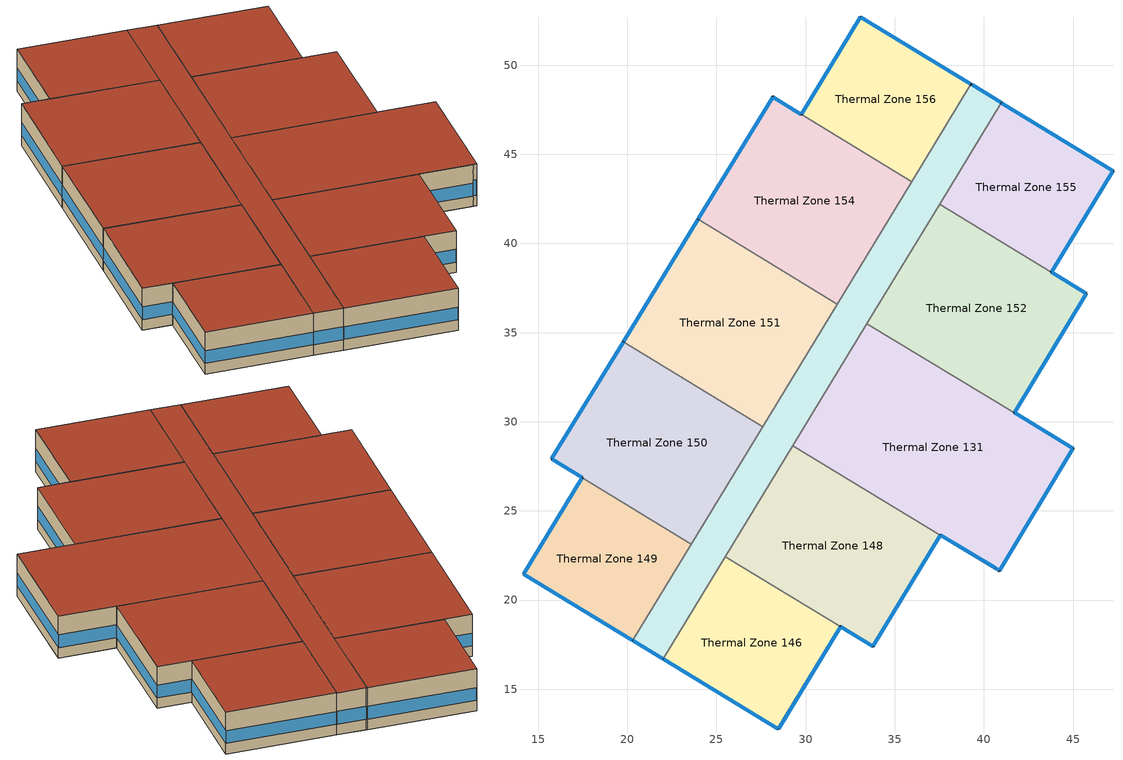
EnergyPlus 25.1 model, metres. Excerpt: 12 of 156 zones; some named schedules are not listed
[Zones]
Thermal Zone 131
 floor to Thermal Zone 140 (Typical Interior Floor): 33.44,35.5 45,28.52 40.86,21.66 29.28,28.65 z36.6
 wall outside (Surface 1160 c tbd): 45,28.52 41.7,30.51 z36.6:39.65
 wall outside (Surface 1161 c tbd): 40.86,21.66 45,28.52 z36.6:39.65
 wall outside (Surface 1162 c tbd): 40.64,21.79 40.86,21.66 z36.6:39.65
 wall outside (Surface 1163 c tbd): 37.56,23.65 40.64,21.79 z36.6:39.65
 wall to Thermal Zone 148 (Typical Interior Wall): 29.28,28.65 37.56,23.65 z36.6:39.65
 wall to Thermal Zone 147 (Typical Interior Wall): 33.44,35.5 29.28,28.65 z36.6:39.65
 wall to Thermal Zone 152 (Typical Interior Wall): 41.7,30.51 33.44,35.5 z36.6:39.65
 window (Customized Fenestration: u=3.36): 44.98,28.53 41.72,30.5 / 37.58,23.64 40.62,21.8 z37.36:38.29; 40.88,21.68 44.99,28.49 z37.36:38.28; 40.67,21.78 40.84,21.67 z37.36:38.5
 roof outside (Surface 1164 c tbd): 40.86,21.66 45,28.52 33.44,35.5 29.28,28.65 z39.65
Thermal Zone 146
 floor to Thermal Zone 137 (Typical Interior Floor): 25.49,22.42 31.96,18.51 31.95,18.49 28.47,12.77 22.01,16.7 z36.6
 wall outside (Surface 1118 c tbd): 31.95,18.49 31.96,18.51 z36.6:39.65
 wall outside (Surface 1119 c tbd): 28.47,12.77 31.95,18.49 z36.6:39.65
 wall outside (Surface 1120 c tbd): 22.01,16.7 28.47,12.77 z36.6:39.65
 wall to Thermal Zone 147 (Typical Interior Wall): 25.49,22.42 22.01,16.7 z36.6:39.65
 wall to Thermal Zone 148 (Typical Interior Wall): 31.96,18.51 25.49,22.42 z36.6:39.65
 window (Customized Fenestration: u=3.36): 28.48,12.79 31.94,18.47 / 22.03,16.69 28.45,12.78 z37.36:38.28
 roof outside (Surface 1123 c tbd): 28.47,12.77 31.95,18.49 31.96,18.51 25.49,22.42 22.01,16.7 z39.65
Thermal Zone 147
 floor to Thermal Zone 138 (Typical Interior Floor): 39.27,48.94 40.98,47.9 33.52,35.63 33.52,35.64 33.44,35.5 22.01,16.7 20.3,17.74 z36.6
 wall outside (Surface 1129 c tbd): 39.31,48.91 39.27,48.94 z36.6:39.65
 wall outside (Surface 1130 c tbd): 40.98,47.9 39.31,48.91 z36.6:39.65
 wall outside (AQ_MURB_2024_MURB  Wall 1950 1980 6A (R 0.8x Solar 0.8x Therm 0.8x)): 40.97,47.89 40.98,47.9 z36.6:39.65
 wall outside (Surface 1139 c tbd): 20.3,17.74 22.01,16.7 z36.6:39.65
 wall to Thermal Zone 150 (Typical Interior Wall): 27.58,29.72 23.58,23.14 z36.6:39.65
 wall to Thermal Zone 151 (Typical Interior Wall): 31.76,36.59 27.58,29.72 z36.6:39.65
 wall to Thermal Zone 154 (Typical Interior Wall): 35.94,43.46 31.76,36.59 z36.6:39.65
 wall to Thermal Zone 156 (Typical Interior Wall): 39.27,48.94 35.94,43.46 z36.6:39.65
 wall to Thermal Zone 155 (Typical Interior Wall): 37.51,42.2 40.97,47.89 z36.6:39.65
 wall to Thermal Zone 152 (Typical Interior Wall): 33.52,35.63 37.51,42.2 z36.6:39.65
 wall to Thermal Zone 153 (Typical Interior Wall): 33.44,35.5 33.52,35.64 33.52,35.63 z36.6:39.65
 wall to Thermal Zone 148 (Typical Interior Wall): 25.49,22.42 29.28,28.65 z36.6:39.65
 wall to Thermal Zone 149 (Typical Interior Wall): 23.58,23.14 20.3,17.74 z36.6:39.65
 window (Customized Fenestration: u=3.36): 40.95,47.91 39.33,48.9 / 20.32,17.73 21.99,16.71 z37.36:38.3
 roof outside (Surface 1141 c tbd): 22.01,16.7 33.44,35.5 33.52,35.64 33.52,35.63 40.98,47.9 39.27,48.94 20.3,17.74 z39.65
Thermal Zone 148
 floor to Thermal Zone 139 (Typical Interior Floor): 29.28,28.65 37.56,23.65 33.79,17.41 25.49,22.42 z36.6
 wall outside (Surface 1146 c tbd): 33.79,17.41 37.56,23.65 z36.6:39.65
 wall outside (Surface 1147 c tbd): 31.96,18.51 33.79,17.41 z36.6:39.65
 window (Customized Fenestration: u=3.36): 33.81,17.43 37.55,23.63 z37.36:38.28; 31.98,18.5 33.77,17.42 z37.36:38.3
 roof outside (Surface 1148 c tbd): 33.79,17.41 37.56,23.65 29.28,28.65 25.49,22.42 z39.65
Thermal Zone 149
 floor to Thermal Zone 18 (Typical Interior Floor): 17.47,26.88 23.58,23.14 20.3,17.74 14.18,21.46 17.46,26.86 z36.6
 wall outside (Surface 1150 c tbd): 17.47,26.88 17.46,26.86 z36.6:39.65
 wall outside (Surface 1153 c tbd): 14.18,21.46 20.3,17.74 z36.6:39.65
 wall outside (Surface 1154 c tbd): 17.46,26.86 14.18,21.46 z36.6:39.65
 wall to Thermal Zone 150 (Typical Interior Wall): 23.58,23.14 17.47,26.88 z36.6:39.65
 window (Customized Fenestration: u=3.36): 14.2,21.45 20.28,17.75 / 17.44,26.84 14.19,21.48 z37.36:38.28
 roof outside (Surface 1155 c tbd): 20.3,17.74 23.58,23.14 17.47,26.88 17.46,26.86 14.18,21.46 z39.65
Thermal Zone 150
 floor to Thermal Zone 97 (Typical Interior Floor): 19.77,34.49 27.58,29.72 23.58,23.14 15.75,27.92 z36.6
 wall outside (Surface 1166 c tbd): 15.75,27.92 17.47,26.88 z36.6:39.65
 wall outside (Surface 1167 c tbd): 19.77,34.49 15.75,27.92 z36.6:39.65
 wall to Thermal Zone 151 (Typical Interior Wall): 27.58,29.72 19.77,34.49 z36.6:39.65
 window (Customized Fenestration: u=3.36): 15.78,27.91 17.45,26.89 z37.36:38.3; 19.76,34.47 15.77,27.94 z37.36:38.28
 roof outside (Surface 1171 c tbd): 23.58,23.14 27.58,29.72 19.77,34.49 15.75,27.92 z39.65
Thermal Zone 151
 floor to Thermal Zone 141 (Typical Interior Floor): 23.97,41.36 31.76,36.59 27.58,29.72 19.77,34.49 z36.6
 wall outside (Surface 1174 c tbd): 23.97,41.36 19.77,34.49 z36.6:39.65
 wall to Thermal Zone 154 (Typical Interior Wall): 31.76,36.59 23.97,41.36 z36.6:39.65
 window (Customized Fenestration: u=3.36): 23.96,41.33 19.79,34.52 z37.36:38.28
 roof outside (Surface 1177 c tbd): 27.58,29.72 31.76,36.59 23.97,41.36 19.77,34.49 z39.65
Thermal Zone 152
 floor to Thermal Zone 72 (Typical Interior Floor): 37.51,42.2 43.78,38.39 45.74,37.2 41.7,30.51 33.44,35.5 z36.6
 wall outside (Surface 1179 c tbd): 45.74,37.2 43.78,38.39 z36.6:39.65
 wall outside (Surface 1180 c tbd): 41.7,30.51 45.74,37.2 z36.6:39.65
 wall to Thermal Zone 153 (Typical Interior Wall): 33.52,35.63 33.44,35.5 z36.6:39.65
 wall to Thermal Zone 155 (Typical Interior Wall): 43.78,38.39 37.51,42.2 z36.6:39.65
 window (Customized Fenestration: u=3.36): 45.72,37.21 43.8,38.37 z37.36:38.3; 41.72,30.53 45.73,37.18 z37.36:38.28
 roof outside (Surface 1185 c tbd): 41.7,30.51 45.74,37.2 43.78,38.39 37.51,42.2 33.44,35.5 z39.65
Thermal Zone 153
 floor to Thermal Zone 142 (Typical Interior Floor): 33.52,35.64 33.52,35.63 33.44,35.5 z36.6
 roof outside (AQ_MURB_2024_MURB  roof 1950 1980 6A (R 0.8x Solar 0.8x Therm 0.8x)): 33.44,35.5 33.52,35.63 33.52,35.64 z39.65
Thermal Zone 154
 floor to Thermal Zone 143 (Typical Interior Floor): 28.17,48.22 35.94,43.46 31.76,36.59 23.97,41.36 z36.6
 wall outside (Surface 1195 c tbd): 28.17,48.22 23.97,41.36 z36.6:39.65
 wall outside (Surface 1196 c tbd): 29.76,47.25 28.17,48.22 z36.6:39.65
 wall to Thermal Zone 156 (Typical Interior Wall): 35.94,43.46 29.76,47.25 z36.6:39.65
 window (Customized Fenestration: u=3.36): 28.15,48.2 23.98,41.38 z37.36:38.28; 29.73,47.26 28.19,48.2 z37.36:38.3
 roof outside (Surface 1197 c tbd): 31.76,36.59 35.94,43.46 28.17,48.22 23.97,41.36 z39.65
Thermal Zone 155
 floor to Thermal Zone 144 (Typical Interior Floor): 40.97,47.89 47.24,44.07 43.78,38.39 37.51,42.2 z36.6
 wall outside (Surface 1201 c tbd): 47.24,44.07 40.97,47.89 z36.6:39.65
 wall outside (Surface 1202 c tbd): 43.78,38.39 47.24,44.07 z36.6:39.65
 window (Customized Fenestration: u=3.36): 47.22,44.09 40.99,47.87 / 43.79,38.41 47.23,44.05 z37.36:38.28
 roof outside (Surface 1203 c tbd): 43.78,38.39 47.24,44.07 40.97,47.89 37.51,42.2 z39.65
Thermal Zone 156
 floor to Thermal Zone 145 (Typical Interior Floor): 33.08,52.7 39.27,48.94 35.94,43.46 29.76,47.25 z36.6
 wall outside (Surface 1205 c tbd): 39.27,48.94 33.08,52.7 z36.6:39.65
 wall outside (Surface 1208 c tbd): 33.08,52.7 29.76,47.25 z36.6:39.65
 window (Customized Fenestration: u=3.36): 39.24,48.95 33.1,52.69 / 33.06,52.68 29.77,47.27 z37.36:38.28
 roof outside (Surface 1209 c tbd): 35.94,43.46 39.27,48.94 33.08,52.7 29.76,47.25 z39.65
[Building]
Building 1
[Site:Location]
Montreal-Trudeau Intl AP: Latitude {deg}=45.4706; Longitude {deg}=-73.7408; Time Zone {hr}=-5; Elevation {m}=36; Keep Site Location Information=No
[SizingPeriod:DesignDay] Month=7; Day of Month=21; Day Type=SummerDesignDay; Daily Dry-Bulb Temperature Range {deltaC}=9.3; Dry-Bulb Temperature Range Modifier Type=DefaultMultipliers; Barometric Pressure {Pa}=100893; Wind Speed {m/s}=4.9; Wind Direction {deg}=220; Rain Indicator=No; Snow Indicator=No; Daylight Saving Time Indicator=No; Solar Model Indicator=ASHRAETau; ASHRAE Clear Sky Optical Depth for Beam Irradiance (taub)=0.465; ASHRAE Clear Sky Optical Depth for Diffuse Irradiance (taud)=1.966; Begin Environment Reset Mode=FullResetAtBeginEnvironment
Name | Maximum Dry-Bulb Temperature {C} | Humidity Condition Type | Wetbulb or DewPoint at Maximum Dry-Bulb {C} | Enthalpy at Maximum Dry-Bulb {J/kg}
Montreal Int'l Ann Clg .4% Condns DB=>MWB | 30 | Wetbulb | 22.1
Montreal Int'l Ann Clg .4% Condns DP=>MDB | 26 | Dewpoint | 21.6
Montreal Int'l Ann Clg .4% Condns Enth=>MDB | 28.1 | Enthalpy |  | 69300
Montreal Int'l Ann Clg .4% Condns WB=>MDB | 28.1 | Wetbulb | 23.2
[Material] Thermal Absorptance=0.9
Name | Roughness | Thickness {m} | Conductivity {W/m-K} | Density {kg/m3} | Specific Heat {J/kg-K} | Solar Absorptance | Visible Absorptance
100mm Normalweight concrete floor | MediumRough | 0.1016 | 2.31045 | 2322 | 832.557 | 0.7 | 0.7
AQNC2024built-up roofing 1 (R 0.8x Solar 0.8x Therm 0.8x) | MediumRough | 0.08 | 0.162 | 896.8 | 1470 | 0.56 | 0.7
AQNC2024expanded polystyrene type I 10 cm (R 0.8x Solar 0.8x Therm 0.8x) | MediumRough | 0.08 | 0.0385 | 12 | 1500 | 0.7 | 0.7
G01 13mm gypsum board | Smooth | 0.0127 | 0.160031 | 800.001 | 1090.73 | 0.7 | 0.5
G05 25mm wood 1 | MediumSmooth | 0.0254 | 0.15 | 608 | 1630 | 0.5 | 0.5
Generic Brick (R 0.8x Solar 0.8x Therm 0.8x) | MediumRough | 0.08 | 0.9 | 1536 | 790 | 0.52 | 0.65
Generic Gypsum Board (R 0.8x Solar 0.8x Therm 0.8x) | MediumSmooth | 0.01016 | 0.16 | 640 | 1090 | 0.5 | 0.5
Generic Wall Air Gap (R 0.8x Solar 0.8x Therm 0.8x) | Smooth | 0.08 | 0.667 | 1.024 | 1000 | 0.7 | 0.7
Surface 1118 m tbd | MediumRough | 0.08 | 0.818057 | 12 | 1500 | 0.7 | 0.7
Surface 1119 m tbd | MediumRough | 0.08 | 0.0949731 | 12 | 1500 | 0.7 | 0.7
Surface 1120 m tbd | MediumRough | 0.08 | 0.0941401 | 12 | 1500 | 0.7 | 0.7
Surface 1123 m tbd | MediumRough | 0.08 | 0.163946 | 896.8 | 1470 | 0.56 | 0.7
Surface 1129 m tbd; Surface 1150 m tbd | MediumRough | 0.08 | 0.0545942 | 12 | 1500 | 0.7 | 0.7
Surface 1130 m tbd | MediumRough | 0.08 | 0.0996748 | 12 | 1500 | 0.7 | 0.7
Surface 1139 m tbd | MediumRough | 0.08 | 0.0993677 | 12 | 1500 | 0.7 | 0.7
Surface 1141 m tbd | MediumRough | 0.08 | 0.162379 | 896.8 | 1470 | 0.56 | 0.7
Surface 1146 m tbd | MediumRough | 0.08 | 0.0979042 | 12 | 1500 | 0.7 | 0.7
Surface 1147 m tbd | MediumRough | 0.08 | 0.122615 | 12 | 1500 | 0.7 | 0.7
Surface 1148 m tbd | MediumRough | 0.08 | 0.162923 | 896.8 | 1470 | 0.56 | 0.7
Surface 1153 m tbd | MediumRough | 0.08 | 0.0944978 | 12 | 1500 | 0.7 | 0.7
Surface 1154 m tbd | MediumRough | 0.08 | 0.0954111 | 12 | 1500 | 0.7 | 0.7
Surface 1155 m tbd | MediumRough | 0.08 | 0.164059 | 896.8 | 1470 | 0.56 | 0.7
Surface 1160 m tbd | MediumRough | 0.08 | 0.107026 | 12 | 1500 | 0.7 | 0.7
Surface 1161 m tbd | MediumRough | 0.08 | 0.0969899 | 12 | 1500 | 0.7 | 0.7
Surface 1162 m tbd | MediumRough | 0.08 | 0.301072 | 12 | 1500 | 0.7 | 0.7
Surface 1163 m tbd | MediumRough | 0.08 | 0.101256 | 12 | 1500 | 0.7 | 0.7
Surface 1164 m tbd | MediumRough | 0.08 | 0.163003 | 896.8 | 1470 | 0.56 | 0.7
Surface 1166 m tbd | MediumRough | 0.08 | 0.112125 | 12 | 1500 | 0.7 | 0.7
Surface 1167 m tbd | MediumRough | 0.08 | 0.0940236 | 12 | 1500 | 0.7 | 0.7
Surface 1171 m tbd | MediumRough | 0.08 | 0.162951 | 896.8 | 1470 | 0.56 | 0.7
Surface 1174 m tbd | MediumRough | 0.08 | 0.0905583 | 12 | 1500 | 0.7 | 0.7
Surface 1177 m tbd | MediumRough | 0.08 | 0.162756 | 896.8 | 1470 | 0.56 | 0.7
Surface 1179 m tbd | MediumRough | 0.08 | 0.120257 | 12 | 1500 | 0.7 | 0.7
Surface 1180 m tbd | MediumRough | 0.08 | 0.0972193 | 12 | 1500 | 0.7 | 0.7
Surface 1185 m tbd | MediumRough | 0.08 | 0.162926 | 896.8 | 1470 | 0.56 | 0.7
Surface 1195 m tbd | MediumRough | 0.08 | 0.0937552 | 12 | 1500 | 0.7 | 0.7
Surface 1196 m tbd | MediumRough | 0.08 | 0.127881 | 12 | 1500 | 0.7 | 0.7
Surface 1197 m tbd | MediumRough | 0.08 | 0.162933 | 896.8 | 1470 | 0.56 | 0.7
Surface 1201 m tbd | MediumRough | 0.08 | 0.0943385 | 12 | 1500 | 0.7 | 0.7
Surface 1202 m tbd | MediumRough | 0.08 | 0.098879 | 12 | 1500 | 0.7 | 0.7
Surface 1203 m tbd | MediumRough | 0.08 | 0.163981 | 896.8 | 1470 | 0.56 | 0.7
Surface 1205 m tbd | MediumRough | 0.08 | 0.0944211 | 12 | 1500 | 0.7 | 0.7
Surface 1208 m tbd | MediumRough | 0.08 | 0.0993513 | 12 | 1500 | 0.7 | 0.7
Surface 1209 m tbd | MediumRough | 0.08 | 0.164033 | 896.8 | 1470 | 0.56 | 0.7
[Material:NoMass]
CP02 CARPET PAD 1: Roughness=Smooth; Thermal Resistance {m2-K/W}=0.21648; Thermal Absorptance=0.9; Solar Absorptance=0.7; Visible Absorptance=0.8
[WindowMaterial:SimpleGlazingSystem]
Fenestration U=3.32 0.66 1: U-Factor {W/m2-K}=3.32; Solar Heat Gain Coefficient=0.66; Visible Transmittance=0.21
[Construction]
AQ_MURB_2024_MURB  roof 1950 1980 6A (R 0.8x Solar 0.8x Therm 0.8x): AQNC2024built-up roofing 1 (R 0.8x Solar 0.8x Therm 0.8x)
AQ_MURB_2024_MURB  Wall 1950 1980 6A (R 0.8x Solar 0.8x Therm 0.8x): Generic Brick (R 0.8x Solar 0.8x Therm 0.8x), AQNC2024expanded polystyrene type I 10 cm (R 0.8x Solar 0.8x Therm 0.8x), Generic Wall Air Gap (R 0.8x Solar 0.8x Therm 0.8x), Generic Gypsum Board (R 0.8x Solar 0.8x Therm 0.8x)
Customized Fenestration: u=3.36: Fenestration U=3.32 0.66 1
Surface 1118 c tbd: Generic Brick (R 0.8x Solar 0.8x Therm 0.8x), Surface 1118 m tbd, Generic Wall Air Gap (R 0.8x Solar 0.8x Therm 0.8x), Generic Gypsum Board (R 0.8x Solar 0.8x Therm 0.8x)
Surface 1119 c tbd: Generic Brick (R 0.8x Solar 0.8x Therm 0.8x), Surface 1119 m tbd, Generic Wall Air Gap (R 0.8x Solar 0.8x Therm 0.8x), Generic Gypsum Board (R 0.8x Solar 0.8x Therm 0.8x)
Surface 1120 c tbd: Generic Brick (R 0.8x Solar 0.8x Therm 0.8x), Surface 1120 m tbd, Generic Wall Air Gap (R 0.8x Solar 0.8x Therm 0.8x), Generic Gypsum Board (R 0.8x Solar 0.8x Therm 0.8x)
Surface 1123 c tbd: Surface 1123 m tbd
Surface 1129 c tbd: Generic Brick (R 0.8x Solar 0.8x Therm 0.8x), Surface 1129 m tbd, Generic Wall Air Gap (R 0.8x Solar 0.8x Therm 0.8x), Generic Gypsum Board (R 0.8x Solar 0.8x Therm 0.8x)
Surface 1130 c tbd: Generic Brick (R 0.8x Solar 0.8x Therm 0.8x), Surface 1130 m tbd, Generic Wall Air Gap (R 0.8x Solar 0.8x Therm 0.8x), Generic Gypsum Board (R 0.8x Solar 0.8x Therm 0.8x)
Surface 1139 c tbd: Generic Brick (R 0.8x Solar 0.8x Therm 0.8x), Surface 1139 m tbd, Generic Wall Air Gap (R 0.8x Solar 0.8x Therm 0.8x), Generic Gypsum Board (R 0.8x Solar 0.8x Therm 0.8x)
Surface 1141 c tbd: Surface 1141 m tbd
Surface 1146 c tbd: Generic Brick (R 0.8x Solar 0.8x Therm 0.8x), Surface 1146 m tbd, Generic Wall Air Gap (R 0.8x Solar 0.8x Therm 0.8x), Generic Gypsum Board (R 0.8x Solar 0.8x Therm 0.8x)
Surface 1147 c tbd: Generic Brick (R 0.8x Solar 0.8x Therm 0.8x), Surface 1147 m tbd, Generic Wall Air Gap (R 0.8x Solar 0.8x Therm 0.8x), Generic Gypsum Board (R 0.8x Solar 0.8x Therm 0.8x)
Surface 1148 c tbd: Surface 1148 m tbd
Surface 1150 c tbd: Generic Brick (R 0.8x Solar 0.8x Therm 0.8x), Surface 1150 m tbd, Generic Wall Air Gap (R 0.8x Solar 0.8x Therm 0.8x), Generic Gypsum Board (R 0.8x Solar 0.8x Therm 0.8x)
Surface 1153 c tbd: Generic Brick (R 0.8x Solar 0.8x Therm 0.8x), Surface 1153 m tbd, Generic Wall Air Gap (R 0.8x Solar 0.8x Therm 0.8x), Generic Gypsum Board (R 0.8x Solar 0.8x Therm 0.8x)
Surface 1154 c tbd: Generic Brick (R 0.8x Solar 0.8x Therm 0.8x), Surface 1154 m tbd, Generic Wall Air Gap (R 0.8x Solar 0.8x Therm 0.8x), Generic Gypsum Board (R 0.8x Solar 0.8x Therm 0.8x)
Surface 1155 c tbd: Surface 1155 m tbd
Surface 1160 c tbd: Generic Brick (R 0.8x Solar 0.8x Therm 0.8x), Surface 1160 m tbd, Generic Wall Air Gap (R 0.8x Solar 0.8x Therm 0.8x), Generic Gypsum Board (R 0.8x Solar 0.8x Therm 0.8x)
Surface 1161 c tbd: Generic Brick (R 0.8x Solar 0.8x Therm 0.8x), Surface 1161 m tbd, Generic Wall Air Gap (R 0.8x Solar 0.8x Therm 0.8x), Generic Gypsum Board (R 0.8x Solar 0.8x Therm 0.8x)
Surface 1162 c tbd: Generic Brick (R 0.8x Solar 0.8x Therm 0.8x), Surface 1162 m tbd, Generic Wall Air Gap (R 0.8x Solar 0.8x Therm 0.8x), Generic Gypsum Board (R 0.8x Solar 0.8x Therm 0.8x)
Surface 1163 c tbd: Generic Brick (R 0.8x Solar 0.8x Therm 0.8x), Surface 1163 m tbd, Generic Wall Air Gap (R 0.8x Solar 0.8x Therm 0.8x), Generic Gypsum Board (R 0.8x Solar 0.8x Therm 0.8x)
Surface 1164 c tbd: Surface 1164 m tbd
Surface 1166 c tbd: Generic Brick (R 0.8x Solar 0.8x Therm 0.8x), Surface 1166 m tbd, Generic Wall Air Gap (R 0.8x Solar 0.8x Therm 0.8x), Generic Gypsum Board (R 0.8x Solar 0.8x Therm 0.8x)
Surface 1167 c tbd: Generic Brick (R 0.8x Solar 0.8x Therm 0.8x), Surface 1167 m tbd, Generic Wall Air Gap (R 0.8x Solar 0.8x Therm 0.8x), Generic Gypsum Board (R 0.8x Solar 0.8x Therm 0.8x)
Surface 1171 c tbd: Surface 1171 m tbd
Surface 1174 c tbd: Generic Brick (R 0.8x Solar 0.8x Therm 0.8x), Surface 1174 m tbd, Generic Wall Air Gap (R 0.8x Solar 0.8x Therm 0.8x), Generic Gypsum Board (R 0.8x Solar 0.8x Therm 0.8x)
Surface 1177 c tbd: Surface 1177 m tbd
Surface 1179 c tbd: Generic Brick (R 0.8x Solar 0.8x Therm 0.8x), Surface 1179 m tbd, Generic Wall Air Gap (R 0.8x Solar 0.8x Therm 0.8x), Generic Gypsum Board (R 0.8x Solar 0.8x Therm 0.8x)
Surface 1180 c tbd: Generic Brick (R 0.8x Solar 0.8x Therm 0.8x), Surface 1180 m tbd, Generic Wall Air Gap (R 0.8x Solar 0.8x Therm 0.8x), Generic Gypsum Board (R 0.8x Solar 0.8x Therm 0.8x)
Surface 1185 c tbd: Surface 1185 m tbd
Surface 1195 c tbd: Generic Brick (R 0.8x Solar 0.8x Therm 0.8x), Surface 1195 m tbd, Generic Wall Air Gap (R 0.8x Solar 0.8x Therm 0.8x), Generic Gypsum Board (R 0.8x Solar 0.8x Therm 0.8x)
Surface 1196 c tbd: Generic Brick (R 0.8x Solar 0.8x Therm 0.8x), Surface 1196 m tbd, Generic Wall Air Gap (R 0.8x Solar 0.8x Therm 0.8x), Generic Gypsum Board (R 0.8x Solar 0.8x Therm 0.8x)
Surface 1197 c tbd: Surface 1197 m tbd
Surface 1201 c tbd: Generic Brick (R 0.8x Solar 0.8x Therm 0.8x), Surface 1201 m tbd, Generic Wall Air Gap (R 0.8x Solar 0.8x Therm 0.8x), Generic Gypsum Board (R 0.8x Solar 0.8x Therm 0.8x)
Surface 1202 c tbd: Generic Brick (R 0.8x Solar 0.8x Therm 0.8x), Surface 1202 m tbd, Generic Wall Air Gap (R 0.8x Solar 0.8x Therm 0.8x), Generic Gypsum Board (R 0.8x Solar 0.8x Therm 0.8x)
Surface 1203 c tbd: Surface 1203 m tbd
Surface 1205 c tbd: Generic Brick (R 0.8x Solar 0.8x Therm 0.8x), Surface 1205 m tbd, Generic Wall Air Gap (R 0.8x Solar 0.8x Therm 0.8x), Generic Gypsum Board (R 0.8x Solar 0.8x Therm 0.8x)
Surface 1208 c tbd: Generic Brick (R 0.8x Solar 0.8x Therm 0.8x), Surface 1208 m tbd, Generic Wall Air Gap (R 0.8x Solar 0.8x Therm 0.8x), Generic Gypsum Board (R 0.8x Solar 0.8x Therm 0.8x)
Surface 1209 c tbd: Surface 1209 m tbd
Typical Interior Floor: 100mm Normalweight concrete floor, CP02 CARPET PAD 1
Typical Interior Partition 4: G05 25mm wood 1
Typical Interior Wall: G01 13mm gypsum board, G01 13mm gypsum board
[Zone] Multiplier=1; Part of Total Floor Area=Yes
Thermal Zone 131; Thermal Zone 146; Thermal Zone 147; Thermal Zone 148; Thermal Zone 149; Thermal Zone 150; Thermal Zone 151; Thermal Zone 152; Thermal Zone 153; Thermal Zone 154; Thermal Zone 155; Thermal Zone 156
[Space]
Name | Zone | Space Type
Space 1305 | Thermal Zone 131 | MURB small
Space 1301 | Thermal Zone 146 | MURB small
Space 1302 | Thermal Zone 147 | MURB lobby
Space 1303 | Thermal Zone 148 | MURB small
Space 1304 | Thermal Zone 149 | MURB small
Space 1306 | Thermal Zone 150 | MURB small
Space 1307 | Thermal Zone 151 | MURB small
Space 1308 | Thermal Zone 152 | MURB small
Space 1309 | Thermal Zone 153 | MURB small
Space 1310 | Thermal Zone 154 | MURB small
Space 1311 | Thermal Zone 155 | MURB small
Space 1312 | Thermal Zone 156 | MURB small
[SpaceList]
MURB small: Space 1112, Space 211, Space 204, Space 505, Space 911, Space 110, Space 1204, Space 407, Space 405, Space 607, Space 501, Space 308, Space 305, Space 101, Space 201, Space 410, Space 112, Space 104, Space 511, Space 103, Space 105, Space 106, Space 312, Space 109, Space 107, Space 108, Space 111, Space 203, Space 205, Space 812, Space 403, Space 206, Space 207, Space 208, Space 209, Space 406, Space 404, Space 210, Space 809, Space 212, Space 807, Space 301, Space 1005, Space 303, Space 304, Space 508, Space 306, Space 504, Space 307, Space 1105, Space 509, Space 908, Space 309, Space 310, Space 408, Space 311, Space 401, Space 409, Space 411, Space 412, Space 503, Space 506, Space 507, Space 1208, Space 510, Space 512, Space 601, Space 603, Space 604, Space 605, Space 606, Space 608, Space 609, Space 610, Space 611, Space 612, Space 701, Space 703, Space 704, Space 705, Space 907, Space 706, Space 901, Space 712, Space 707, Space 708, Space 709, Space 710, Space 711, Space 801, Space 1206, Space 803, Space 804, Space 1001, Space 805, Space 806, Space 808, Space 810, Space 811, Space 903, Space 1008, Space 904, Space 905, Space 906, Space 909, Space 910, Space 912, Space 1010, Space 1003, Space 1004, Space 1006, Space 1007, Space 1009, Space 1011, Space 1012, Space 1101, Space 1103, Space 1104, Space 1106, Space 1305, Space 1107, Space 1108, Space 1109, Space 1110, Space 1111, Space 1201, Space 1203, Space 1205, Space 1207, Space 1209, Space 1210, Space 1211, Space 1212, Space 1301, Space 1303, Space 1304, Space 1306, Space 1307, Space 1308, Space 1309, Space 1310, Space 1311, Space 1312
MURB lobby: Space 202, Space 102, Space 302, Space 402, Space 1002, Space 502, Space 602, Space 702, Space 802, Space 902, Space 1102, Space 1202, Space 1302
[InternalMass] Construction=Typical Interior Partition 4
Name | Zone or ZoneList | Space or SpaceList | Surface Area {m2}
Space 1305 Internal Mass 37 | Thermal Zone 131 | Space 1305 | 216.65
Space 1301 Internal Mass 37 | Thermal Zone 146 | Space 1301 | 101.472
Space 1303 Internal Mass 37 | Thermal Zone 148 | Space 1303 | 141.361
Space 1304 Internal Mass 37 | Thermal Zone 149 | Space 1304 | 90.6537
Space 1306 Internal Mass 37 | Thermal Zone 150 | Space 1306 | 141.145
Space 1307 Internal Mass 37 | Thermal Zone 151 | Space 1307 | 147.07
Space 1308 Internal Mass 37 | Thermal Zone 152 | Space 1308 | 150.941
Space 1309 Internal Mass 37 | Thermal Zone 153 | Space 1309 | 0.000395886
Space 1310 Internal Mass 37 | Thermal Zone 154 | Space 1310 | 146.73
Space 1311 Internal Mass 37 | Thermal Zone 155 | Space 1311 | 97.6855
Space 1312 Internal Mass 37 | Thermal Zone 156 | Space 1312 | 92.7105
Space 1302 Internal Mass 33 | Thermal Zone 147 | Space 1302 | 146.04
[Lights]
Lights 1: Zone or ZoneList or Space or SpaceList=MURB small; Schedule=Eclairageint; Design Level Calculation Method=LightingLevel; Lighting Level {W}=0; Fraction Replaceable=1
[People]
People 2: Zone or ZoneList or Space or SpaceList=MURB small; Number of People Schedule=MidriseApartment Apartment Occ; Number of People Calculation Method=People/Area; People per Floor Area {person/m2}=0.0283091; Fraction Radiant=0.3; Activity Level Schedule=MidriseApartment Activity
[ElectricEquipment] Zone or ZoneList or Space or SpaceList=MURB small; Design Level Calculation Method=EquipmentLevel
Name | Schedule | Design Level {W} | Fraction Latent | Fraction Radiant | Fraction Lost
Electric Equipment 11 10.0 percent reduction | Chaufeau | 847.44 | 0.1 | 0 | 0.9
Electric Equipment 12 10.0 percent reduction | Fourcuisiniere | 281.7 | 0.1 | 0.2 | 0.1
Electric Equipment 13 10.0 percent reduction | Congelateur | 15.705 | 0.1 | 0 | 0.9
Electric Equipment 14 10.0 percent reduction | Laveuse | 25.038 | 0 | 0.2 | 0.1
Electric Equipment 15 10.0 percent reduction | Lavevaisselle | 27.531 | 0.1 | 0.1 | 0.8
Electric Equipment 16 10.0 percent reduction | Refrigerateur | 105.102 | 0.1 | 0 | 0.9
Electric Equipment 17 10.0 percent reduction | Secheuse | 249.03 | 0 | 0.2 | 0.8
Electric Equipment 2 10.0 percent reduction | Autres | 666 |  | 0.2
[ZoneInfiltration:DesignFlowRate] Design Flow Rate Calculation Method=Flow/ExteriorArea; Flow Rate per Exterior Surface Area {m3/s-m2}=0.000578595; Constant Term Coefficient=0.107472; Temperature Term Coefficient=0.0119911; Velocity Term Coefficient=0; Velocity Squared Term Coefficient=0.0134792; Density Basis=Outdoor
Name | Zone or ZoneList or Space or SpaceList | Schedule
Space 1305 HVAC Off Infiltration | Space 1305 | Infiltration HVAC Off Schedule
Space 1305 HVAC On Infiltration | Space 1305 | Infiltration HVAC On Schedule
Space 1301 HVAC Off Infiltration | Space 1301 | Infiltration HVAC Off Schedule
Space 1301 HVAC On Infiltration | Space 1301 | Infiltration HVAC On Schedule
Space 1302 HVAC Off Infiltration | Space 1302 | Infiltration HVAC Off Schedule
Space 1302 HVAC On Infiltration | Space 1302 | Infiltration HVAC On Schedule
Space 1303 HVAC Off Infiltration | Space 1303 | Infiltration HVAC Off Schedule
Space 1303 HVAC On Infiltration | Space 1303 | Infiltration HVAC On Schedule
Space 1304 HVAC Off Infiltration | Space 1304 | Infiltration HVAC Off Schedule
Space 1304 HVAC On Infiltration | Space 1304 | Infiltration HVAC On Schedule
Space 1306 HVAC Off Infiltration | Space 1306 | Infiltration HVAC Off Schedule
Space 1306 HVAC On Infiltration | Space 1306 | Infiltration HVAC On Schedule
Space 1307 HVAC Off Infiltration | Space 1307 | Infiltration HVAC Off Schedule
Space 1307 HVAC On Infiltration | Space 1307 | Infiltration HVAC On Schedule
Space 1308 HVAC Off Infiltration | Space 1308 | Infiltration HVAC Off Schedule
Space 1308 HVAC On Infiltration | Space 1308 | Infiltration HVAC On Schedule
Space 1309 HVAC Off Infiltration | Space 1309 | Infiltration HVAC Off Schedule
Space 1309 HVAC On Infiltration | Space 1309 | Infiltration HVAC On Schedule
Space 1310 HVAC Off Infiltration | Space 1310 | Infiltration HVAC Off Schedule
Space 1310 HVAC On Infiltration | Space 1310 | Infiltration HVAC On Schedule
Space 1311 HVAC Off Infiltration | Space 1311 | Infiltration HVAC Off Schedule
Space 1311 HVAC On Infiltration | Space 1311 | Infiltration HVAC On Schedule
Space 1312 HVAC Off Infiltration | Space 1312 | Infiltration HVAC Off Schedule
Space 1312 HVAC On Infiltration | Space 1312 | Infiltration HVAC On Schedule
[ZoneControl:Thermostat] Temperature Difference Between Cutout And Setpoint {deltaC}=0
Name | Zone or ZoneList | Control Type Schedule | Control 1
Thermal Zone 131 Thermostat | Thermal Zone 131 | Thermal Zone 131 Thermostat Schedule | Thermostat Setpoint Dual Setpoint 155
Thermal Zone 146 Thermostat | Thermal Zone 146 | Thermal Zone 146 Thermostat Schedule | Thermostat Setpoint Dual Setpoint 190
Thermal Zone 147 Thermostat | Thermal Zone 147 | Thermal Zone 147 Thermostat Schedule | Thermostat Setpoint Dual Setpoint 189
Thermal Zone 148 Thermostat | Thermal Zone 148 | Thermal Zone 148 Thermostat Schedule | Thermostat Setpoint Dual Setpoint 194
Thermal Zone 149 Thermostat | Thermal Zone 149 | Thermal Zone 149 Thermostat Schedule | Thermostat Setpoint Dual Setpoint 196
Thermal Zone 150 Thermostat | Thermal Zone 150 | Thermal Zone 150 Thermostat Schedule | Thermostat Setpoint Dual Setpoint 197
Thermal Zone 151 Thermostat | Thermal Zone 151 | Thermal Zone 151 Thermostat Schedule | Thermostat Setpoint Dual Setpoint 198
Thermal Zone 152 Thermostat | Thermal Zone 152 | Thermal Zone 152 Thermostat Schedule | Thermostat Setpoint Dual Setpoint 195
Thermal Zone 153 Thermostat | Thermal Zone 153 | Thermal Zone 153 Thermostat Schedule | Thermostat Setpoint Dual Setpoint 191
Thermal Zone 154 Thermostat | Thermal Zone 154 | Thermal Zone 154 Thermostat Schedule | Thermostat Setpoint Dual Setpoint 192
Thermal Zone 155 Thermostat | Thermal Zone 155 | Thermal Zone 155 Thermostat Schedule | Thermostat Setpoint Dual Setpoint 186
Thermal Zone 156 Thermostat | Thermal Zone 156 | Thermal Zone 156 Thermostat Schedule | Thermostat Setpoint Dual Setpoint 193
[ThermostatSetpoint:DualSetpoint] Heating Setpoint Temperature Schedule=NECB-G-Thermostat Setpoint-Heating; Cooling Setpoint Temperature Schedule=NECB-G-Thermostat Setpoint-Cooling
Thermostat Setpoint Dual Setpoint 155; Thermostat Setpoint Dual Setpoint 190; Thermostat Setpoint Dual Setpoint 189; Thermostat Setpoint Dual Setpoint 194; Thermostat Setpoint Dual Setpoint 196; Thermostat Setpoint Dual Setpoint 197; Thermostat Setpoint Dual Setpoint 198; Thermostat Setpoint Dual Setpoint 195; Thermostat Setpoint Dual Setpoint 191; Thermostat Setpoint Dual Setpoint 192; Thermostat Setpoint Dual Setpoint 186; Thermostat Setpoint Dual Setpoint 193
[Zone equipment]
Thermal Zone 131: Elec Baseboard 110, Cycling PTAC DX Clg Elec Htg 110
Thermal Zone 146: Elec Baseboard 145, Cycling PTAC DX Clg Elec Htg 145
Thermal Zone 147: Elec Baseboard 144, Cycling PTAC DX Clg Elec Htg 144
Thermal Zone 148: Elec Baseboard 149, Cycling PTAC DX Clg Elec Htg 149
Thermal Zone 149: Elec Baseboard 151, Cycling PTAC DX Clg Elec Htg 151
Thermal Zone 150: Elec Baseboard 152, Cycling PTAC DX Clg Elec Htg 152
Thermal Zone 151: Elec Baseboard 153, Cycling PTAC DX Clg Elec Htg 153
Thermal Zone 152: Elec Baseboard 150, Cycling PTAC DX Clg Elec Htg 150
Thermal Zone 153: Elec Baseboard 146, Cycling PTAC DX Clg Elec Htg 146
Thermal Zone 154: Elec Baseboard 147, Cycling PTAC DX Clg Elec Htg 147
Thermal Zone 155: Elec Baseboard 141, Cycling PTAC DX Clg Elec Htg 141
Thermal Zone 156: Elec Baseboard 148, Cycling PTAC DX Clg Elec Htg 148
[Sizing:Zone] Zone Cooling Design Supply Air Temperature Input Method=SupplyAirTemperature; Zone Cooling Design Supply Air Temperature {C}=14; Zone Cooling Design Supply Air Temperature Difference {deltaC}=11.11; Zone Heating Design Supply Air Temperature Input Method=SupplyAirTemperature; Zone Heating Design Supply Air Temperature {C}=40; Zone Heating Design Supply Air Temperature Difference {deltaC}=11.11; Zone Cooling Design Supply Air Humidity Ratio {kgWater/kgDryAir}=0.0085; Zone Heating Design Supply Air Humidity Ratio {kgWater/kgDryAir}=0.008; Cooling Design Air Flow Method=DesignDay; Cooling Design Air Flow Rate {m3/s}=0; Cooling Minimum Air Flow per Zone Floor Area {m3/s-m2}=0.000762; Cooling Minimum Air Flow {m3/s}=0; Cooling Minimum Air Flow Fraction=0; Heating Design Air Flow Method=DesignDay; Heating Design Air Flow Rate {m3/s}=0; Heating Maximum Air Flow per Zone Floor Area {m3/s-m2}=0.002032; Heating Maximum Air Flow {m3/s}=0.141576; Heating Maximum Air Flow Fraction=0.3; Account for Dedicated Outdoor Air System=No; Zone Load Sizing Method=Sensible Load Only No Latent Load; Zone Latent Cooling Design Supply Air Humidity Ratio Input Method=HumidityRatioDifference; Zone Cooling Design Supply Air Humidity Ratio Difference {kgWater/kgDryAir}=0.005; Zone Latent Heating Design Supply Air Humidity Ratio Input Method=HumidityRatioDifference; Zone Humidification Design Supply Air Humidity Ratio Difference {kgWater/kgDryAir}=0.005; Type of Space Sum to Use=Coincident
Name | Design Specification Outdoor Air Object
Thermal Zone 131 | Thermal Zone 131 Zero air DSOA
Thermal Zone 146 | Thermal Zone 146 Zero air DSOA
Thermal Zone 147 | Thermal Zone 147 Zero air DSOA
Thermal Zone 148 | Thermal Zone 148 Zero air DSOA
Thermal Zone 149 | Thermal Zone 149 Zero air DSOA
Thermal Zone 150 | Thermal Zone 150 Zero air DSOA
Thermal Zone 151 | Thermal Zone 151 Zero air DSOA
Thermal Zone 152 | Thermal Zone 152 Zero air DSOA
Thermal Zone 153 | Thermal Zone 153 Zero air DSOA
Thermal Zone 154 | Thermal Zone 154 Zero air DSOA
Thermal Zone 155 | Thermal Zone 155 Zero air DSOA
Thermal Zone 156 | Thermal Zone 156 Zero air DSOA
[DesignSpecification:OutdoorAir] Outdoor Air Method=Sum; Outdoor Air Flow per Person {m3/s-person}=0; Outdoor Air Flow per Zone Floor Area {m3/s-m2}=0; Outdoor Air Flow per Zone {m3/s}=0; Outdoor Air Flow Air Changes per Hour {1/hr}=0
Thermal Zone 131 Zero air DSOA; Thermal Zone 146 Zero air DSOA; Thermal Zone 147 Zero air DSOA; Thermal Zone 148 Zero air DSOA; Thermal Zone 149 Zero air DSOA; Thermal Zone 150 Zero air DSOA; Thermal Zone 151 Zero air DSOA; Thermal Zone 152 Zero air DSOA; Thermal Zone 153 Zero air DSOA; Thermal Zone 154 Zero air DSOA; Thermal Zone 155 Zero air DSOA; Thermal Zone 156 Zero air DSOA
[Exterior:Lights]
Exterior Lights 1: Schedule=Eclairagext; Design Level {W}=0
[Schedule:Compact]
Thermal Zone 131 Thermostat Schedule; Thermal Zone 146 Thermostat Schedule; Thermal Zone 147 Thermostat Schedule; Thermal Zone 148 Thermostat Schedule; Thermal Zone 149 Thermostat Schedule; Thermal Zone 150 Thermostat Schedule; Thermal Zone 151 Thermostat Schedule; Thermal Zone 152 Thermostat Schedule; Thermal Zone 153 Thermostat Schedule; Thermal Zone 154 Thermostat Schedule; Thermal Zone 155 Thermostat Schedule; Thermal Zone 156 Thermostat Schedule: Through: 12/31, For: AllDays, Until: 24:00, 4
[Schedule:Day:Interval]
MidriseApartment Apartment Occ Default; MidriseApartment Apartment Occ Summer Design Day; MidriseApartment Apartment Occ Winter Design Day: No, 07:00, 1, 08:00, 0.85, 09:00, 0.39, 16:00, 0.25, 17:00, 0.3, 18:00, 0.52, 21:00, 0.87, 24:00, 1
MidriseApartment Activity Default; MidriseApartment Activity Summer Design Day; MidriseApartment Activity Winter Design Day: No, 24:00, 120
NECB-G-Thermostat Setpoint-Heating Default 2: No, 01:00, 18, 07:00, 18, 09:00, 21, 17:00, 21, 22:00, 21, 24:00, 18
NECB-G-Thermostat Setpoint-Heating Default: No, 24:00, 20
NECB-G-Thermostat Setpoint-Cooling Default: No, 24:00, 24
[Schedule:Week:Daily]
MidriseApartment Apartment Occ Week Rule - Jan1-Dec31: MidriseApartment Apartment Occ Default, MidriseApartment Apartment Occ Default, MidriseApartment Apartment Occ Default, MidriseApartment Apartment Occ Default, MidriseApartment Apartment Occ Default, MidriseApartment Apartment Occ Default, MidriseApartment Apartment Occ Default, MidriseApartment Apartment Occ Default, MidriseApartment Apartment Occ Summer Design Day, MidriseApartment Apartment Occ Winter Design Day, MidriseApartment Apartment Occ Default, MidriseApartment Apartment Occ Default
MidriseApartment Activity Week Rule - Jan1-Dec31: MidriseApartment Activity Default, MidriseApartment Activity Default, MidriseApartment Activity Default, MidriseApartment Activity Default, MidriseApartment Activity Default, MidriseApartment Activity Default, MidriseApartment Activity Default, MidriseApartment Activity Default, MidriseApartment Activity Summer Design Day, MidriseApartment Activity Winter Design Day, MidriseApartment Activity Default, MidriseApartment Activity Default
NECB-G-Thermostat Setpoint-Heating Week Rule - Jan1-Dec31: NECB-G-Thermostat Setpoint-Heating Default 2, NECB-G-Thermostat Setpoint-Heating Default, NECB-G-Thermostat Setpoint-Heating Default, NECB-G-Thermostat Setpoint-Heating Default, NECB-G-Thermostat Setpoint-Heating Default, NECB-G-Thermostat Setpoint-Heating Default, NECB-G-Thermostat Setpoint-Heating Default 2, NECB-G-Thermostat Setpoint-Heating Default, NECB-G-Thermostat Setpoint-Heating Default, NECB-G-Thermostat Setpoint-Heating Default, NECB-G-Thermostat Setpoint-Heating Default, NECB-G-Thermostat Setpoint-Heating Default
NECB-G-Thermostat Setpoint-Cooling Week Rule - Jan1-Dec31: NECB-G-Thermostat Setpoint-Cooling Default, NECB-G-Thermostat Setpoint-Cooling Default, NECB-G-Thermostat Setpoint-Cooling Default, NECB-G-Thermostat Setpoint-Cooling Default, NECB-G-Thermostat Setpoint-Cooling Default, NECB-G-Thermostat Setpoint-Cooling Default, NECB-G-Thermostat Setpoint-Cooling Default, NECB-G-Thermostat Setpoint-Cooling Default, NECB-G-Thermostat Setpoint-Cooling Default, NECB-G-Thermostat Setpoint-Cooling Default, NECB-G-Thermostat Setpoint-Cooling Default, NECB-G-Thermostat Setpoint-Cooling Default
[Schedule:Year]
MidriseApartment Apartment Occ: MidriseApartment Apartment Occ Week Rule - Jan1-Dec31, 1, 1, 12, 31
MidriseApartment Activity: MidriseApartment Activity Week Rule - Jan1-Dec31, 1, 1, 12, 31
NECB-G-Thermostat Setpoint-Heating: NECB-G-Thermostat Setpoint-Heating Week Rule - Jan1-Dec31, 1, 1, 12, 31
NECB-G-Thermostat Setpoint-Cooling: NECB-G-Thermostat Setpoint-Cooling Week Rule - Jan1-Dec31, 1, 1, 12, 31
[Schedule:Constant]
Name | Hourly Value
Infiltration HVAC Off Schedule | 1
Infiltration HVAC On Schedule | 0
